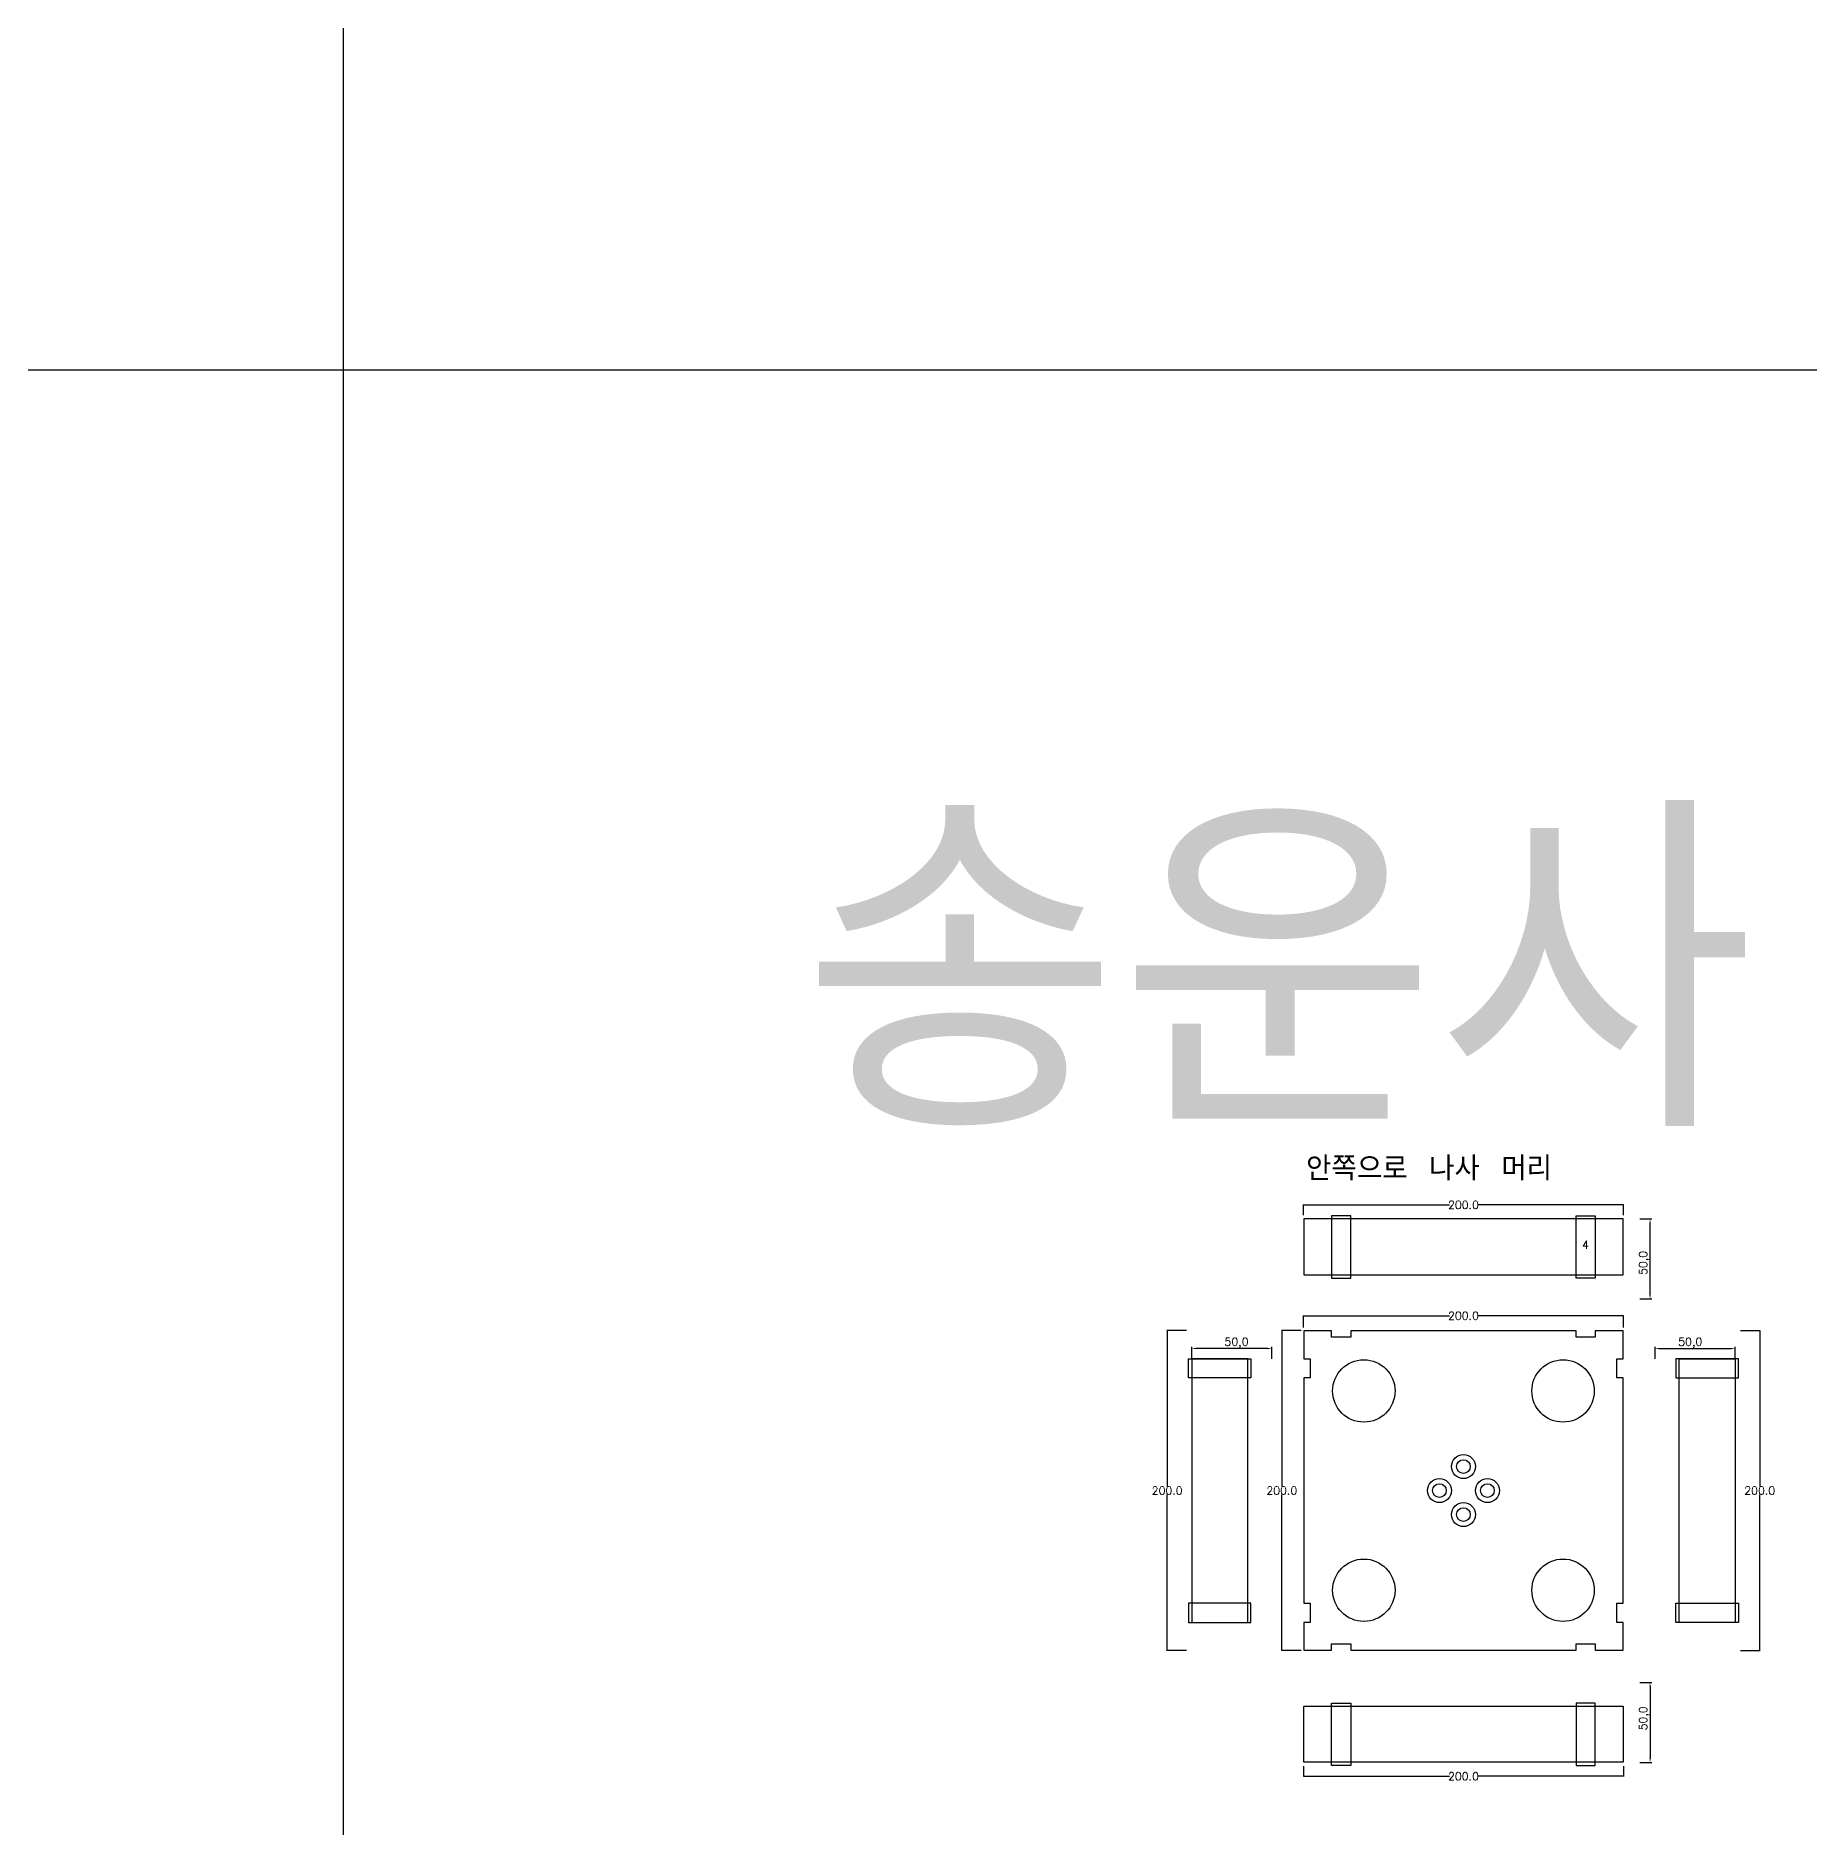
# Model space of a CAD drawing. Header units: millimetres. Extents: x 37110 to 56310, y -3510 to 5490.
# Drawn here: x 46518 to 47626, y 980 to 2099 of the extents above; entities that cross this region are included whole.
import ezdxf

# ---------------------------------------------------------------- set-up
doc = ezdxf.new("R2010")
doc.units = ezdxf.units.MM
for name, color, linetype in [('TEXT', 3, 'Continuous'), ('볼트 구멍', 7, 'Continuous'), ('치구', 7, 'Continuous'), ('치수', 7, 'Continuous')]:
    doc.layers.add(name, color=color, linetype=linetype)
doc.styles.get("Standard").update_dxf_attribs({"font": 'txt.shx', "bigfont": 'whgtxt.shx'})
doc.dimstyles.new('ISO-25', dxfattribs={"dimtxt": 2.5, "dimasz": 2.5, "dimexe": 1.25, "dimexo": 0.625, "dimtad": 1, "dimtxsty": 'Standard', "dimcen": 2.5, "dimadec": 0, "dimazin": 0, "dimtfac": 1, "dimtmove": 0, "dimatfit": 3, "dimfxl": 0, "dimarcsym": 0})
doc.dimstyles.get("Standard").update_dxf_attribs({"dimtxt": 7, "dimasz": 0.18, "dimexe": 0.18, "dimexo": 0.0625, "dimgap": 0.09, "dimtad": 0, "dimtih": 1, "dimtoh": 1, "dimdec": 1, "dimzin": 0, "dimdsep": 46, "dimtxsty": 'Standard', "dimcen": 0.09, "dimadec": 0, "dimazin": 0, "dimtfac": 1, "dimtdec": 1, "dimtofl": 0, "dimtmove": 0, "dimatfit": 3, "dimfxl": 0, "dimtolj": 1, "dimtzin": 0, "dimarcsym": 0})

# ---------------------------------------------------------------- blocks, each defined once
blk = doc.blocks.new('*D2177')
at = {"layer": 'Defpoints', "color": 0, "linetype": 'Continuous'}
for p in [(47510, 1368.5), (47310, 1362.1), (47510, 1362.1)]:
    blk.add_point(p, dxfattribs=at)
at = {"layer": '치수', "color": 0, "linetype": 'Continuous', "lineweight": -2}
for p, q in [((47310, 1362.1), (47310, 1368.7)), ((47310.2, 1368.5), (47401.2, 1368.5)), ((47509.8, 1368.5), (47418.8, 1368.5)), ((47510, 1362.1), (47510, 1368.7))]:
    blk.add_line(p, q, dxfattribs=at)
at = {"layer": '치수', "color": 0, "linetype": 'Continuous'}
for points in [[(47310.2, 1368.5), (47310.2, 1368.4), (47310, 1368.5)], [(47509.8, 1368.5), (47509.8, 1368.4), (47510, 1368.5)]]:
    blk.add_solid(points, dxfattribs=at)
at = {"layer": '치수', "color": 0, "linetype": 'Continuous', "insert": (47410, 1368.5), "char_height": 5, "attachment_point": 5}
blk.add_mtext('\\A1;200.0', dxfattribs=at)
blk = doc.blocks.new('*D2178')
at = {"layer": 'Defpoints', "color": 0, "linetype": 'Continuous'}
for p in [(47510, 1299.2), (47310, 1291.8), (47510, 1291.8)]:
    blk.add_point(p, dxfattribs=at)
at = {"layer": '치수', "color": 0, "linetype": 'Continuous', "lineweight": -2}
for p, q in [((47310, 1291.9), (47310, 1299.4)), ((47310.2, 1299.2), (47401.2, 1299.2)), ((47509.8, 1299.2), (47418.8, 1299.2)), ((47510, 1291.9), (47510, 1299.4))]:
    blk.add_line(p, q, dxfattribs=at)
at = {"layer": '치수', "color": 0, "linetype": 'Continuous'}
for points in [[(47310.2, 1299.3), (47310.2, 1299.2), (47310, 1299.2)], [(47509.8, 1299.3), (47509.8, 1299.2), (47510, 1299.2)]]:
    blk.add_solid(points, dxfattribs=at)
at = {"layer": '치수', "color": 0, "linetype": 'Continuous', "insert": (47410, 1299.2), "char_height": 5, "attachment_point": 5}
blk.add_mtext('\\A1;200.0', dxfattribs=at)
blk = doc.blocks.new('*D1742')
at = {"layer": 'Defpoints', "color": 0, "linetype": 'Continuous'}
for p in [(47308.5, 1290), (47296.5, 1090), (47308.5, 1090)]:
    blk.add_point(p, dxfattribs=at)
at = {"layer": '치수', "color": 0, "linetype": 'Continuous', "lineweight": -2}
for p, q in [((47308.5, 1290), (47296.3, 1290)), ((47296.5, 1289.8), (47296.5, 1192.6)), ((47296.5, 1090.2), (47296.5, 1187.4)), ((47308.5, 1090), (47296.3, 1090))]:
    blk.add_line(p, q, dxfattribs=at)
at = {"layer": '치수', "color": 0, "linetype": 'Continuous'}
for points in [[(47296.4, 1289.8), (47296.5, 1289.8), (47296.5, 1290)], [(47296.4, 1090.2), (47296.5, 1090.2), (47296.5, 1090)]]:
    blk.add_solid(points, dxfattribs=at)
at = {"layer": '치수', "color": 0, "linetype": 'Continuous', "insert": (47296.5, 1190), "char_height": 5, "attachment_point": 5}
blk.add_mtext('\\A1;200.0', dxfattribs=at)
blk = doc.blocks.new('*D1751')
at = {"layer": 'Defpoints', "color": 0, "linetype": 'Continuous'}
for p in [(47583, 1290), (47583, 1090), (47595.1, 1090)]:
    blk.add_point(p, dxfattribs=at)
at = {"layer": '치수', "color": 0, "linetype": 'Continuous', "lineweight": -2}
for p, q in [((47583.1, 1290), (47595.3, 1290)), ((47595.1, 1289.8), (47595.1, 1192.6)), ((47595.1, 1090.2), (47595.1, 1187.4)), ((47583.1, 1090), (47595.3, 1090))]:
    blk.add_line(p, q, dxfattribs=at)
at = {"layer": '치수', "color": 0, "linetype": 'Continuous'}
for points in [[(47595.1, 1289.8), (47595.1, 1289.8), (47595.1, 1290)], [(47595.1, 1090.2), (47595.1, 1090.2), (47595.1, 1090)]]:
    blk.add_solid(points, dxfattribs=at)
at = {"layer": '치수', "color": 0, "linetype": 'Continuous', "insert": (47595.1, 1190), "char_height": 5, "attachment_point": 5}
blk.add_mtext('\\A1;200.0', dxfattribs=at)
blk = doc.blocks.new('*D1758')
at = {"layer": 'Defpoints', "color": 0}
for p in [(47579.7, 1278.7), (47529.7, 1271.8), (47579.7, 1271.8)]:
    blk.add_point(p, dxfattribs=at)
at = {"layer": '치수', "color": 0, "lineweight": -2}
for p, q in [((47529.7, 1272.4), (47529.7, 1279.9)), ((47532.2, 1278.7), (47577.2, 1278.7)), ((47579.7, 1272.4), (47579.7, 1279.9))]:
    blk.add_line(p, q, dxfattribs=at)
at = {"layer": '치수', "color": 0}
for points in [[(47532.2, 1279.1), (47532.2, 1278.3), (47529.7, 1278.7)], [(47577.2, 1279.1), (47577.2, 1278.3), (47579.7, 1278.7)]]:
    blk.add_solid(points, dxfattribs=at)
at = {"layer": '치수', "color": 0, "insert": (47551.7, 1282.2), "char_height": 5, "attachment_point": 5}
blk.add_mtext('50,0', dxfattribs=at)
blk = doc.blocks.new('*D1759')
at = {"layer": 'Defpoints', "color": 0}
for p in [(47519.7, 1359.7), (47526.6, 1359.7), (47519.7, 1309.7)]:
    blk.add_point(p, dxfattribs=at)
at = {"layer": '치수', "color": 0, "lineweight": -2}
for p, q in [((47520.3, 1359.7), (47527.8, 1359.7)), ((47526.6, 1312.2), (47526.6, 1357.2)), ((47520.3, 1309.7), (47527.8, 1309.7))]:
    blk.add_line(p, q, dxfattribs=at)
at = {"layer": '치수', "color": 0}
for points in [[(47526.2, 1357.2), (47527, 1357.2), (47526.6, 1359.7)], [(47526.2, 1312.2), (47527, 1312.2), (47526.6, 1309.7)]]:
    blk.add_solid(points, dxfattribs=at)
at = {"layer": '치수', "color": 0, "insert": (47523, 1332.2), "char_height": 5, "attachment_point": 5, "rotation": 90}
blk.add_mtext('50,0', dxfattribs=at)
blk = doc.blocks.new('*D2553')
at = {"layer": 'Defpoints', "color": 0}
for p in [(47519.7, 1070.2), (47519.7, 1020.2), (47526.6, 1020.2)]:
    blk.add_point(p, dxfattribs=at)
at = {"layer": '치수', "color": 0, "lineweight": -2}
for p, q in [((47520.3, 1070.2), (47527.8, 1070.2)), ((47526.6, 1067.7), (47526.6, 1022.7)), ((47520.3, 1020.2), (47527.8, 1020.2))]:
    blk.add_line(p, q, dxfattribs=at)
at = {"layer": '치수', "color": 0}
for points in [[(47526.2, 1067.7), (47527, 1067.7), (47526.6, 1070.2)], [(47526.2, 1022.7), (47527, 1022.7), (47526.6, 1020.2)]]:
    blk.add_solid(points, dxfattribs=at)
at = {"layer": '치수', "color": 0, "insert": (47523, 1047.7), "char_height": 5, "attachment_point": 5, "rotation": 90}
blk.add_mtext('50,0', dxfattribs=at)
blk = doc.blocks.new('*D2552')
at = {"layer": 'Defpoints', "color": 0, "linetype": 'Continuous'}
for p in [(47310, 1017.9), (47510, 1017.9), (47510, 1011.5)]:
    blk.add_point(p, dxfattribs=at)
at = {"layer": '치수', "color": 0, "linetype": 'Continuous', "lineweight": -2}
for p, q in [((47310, 1017.9), (47310, 1011.3)), ((47310.2, 1011.5), (47401.2, 1011.5)), ((47509.8, 1011.5), (47418.8, 1011.5)), ((47510, 1017.9), (47510, 1011.3))]:
    blk.add_line(p, q, dxfattribs=at)
at = {"layer": '치수', "color": 0, "linetype": 'Continuous'}
for points in [[(47310.2, 1011.6), (47310.2, 1011.5), (47310, 1011.5)], [(47509.8, 1011.6), (47509.8, 1011.5), (47510, 1011.5)]]:
    blk.add_solid(points, dxfattribs=at)
at = {"layer": '치수', "color": 0, "linetype": 'Continuous', "insert": (47410, 1011.5), "char_height": 5, "attachment_point": 5}
blk.add_mtext('\\A1;200.0', dxfattribs=at)
blk = doc.blocks.new('*D2554')
at = {"layer": 'Defpoints', "color": 0, "linetype": 'Continuous'}
for p in [(47237, 1290), (47224.9, 1090), (47237, 1090)]:
    blk.add_point(p, dxfattribs=at)
at = {"layer": '치수', "color": 0, "linetype": 'Continuous', "lineweight": -2}
for p, q in [((47236.9, 1290), (47224.7, 1290)), ((47224.9, 1289.8), (47224.9, 1192.6)), ((47224.9, 1090.2), (47224.9, 1187.4)), ((47236.9, 1090), (47224.7, 1090))]:
    blk.add_line(p, q, dxfattribs=at)
at = {"layer": '치수', "color": 0, "linetype": 'Continuous'}
for points in [[(47224.9, 1289.8), (47224.9, 1289.8), (47224.9, 1290)], [(47224.9, 1090.2), (47224.9, 1090.2), (47224.9, 1090)]]:
    blk.add_solid(points, dxfattribs=at)
at = {"layer": '치수', "color": 0, "linetype": 'Continuous', "insert": (47224.9, 1190), "char_height": 5, "attachment_point": 5}
blk.add_mtext('\\A1;200.0', dxfattribs=at)
blk = doc.blocks.new('*D2555')
at = {"layer": 'Defpoints', "color": 0}
for p in [(47240.2, 1278.7), (47240.2, 1271.8), (47290.2, 1271.8)]:
    blk.add_point(p, dxfattribs=at)
at = {"layer": '치수', "color": 0, "lineweight": -2}
for p, q in [((47240.2, 1272.4), (47240.2, 1279.9)), ((47287.7, 1278.7), (47242.7, 1278.7)), ((47290.2, 1272.4), (47290.2, 1279.9))]:
    blk.add_line(p, q, dxfattribs=at)
at = {"layer": '치수', "color": 0}
for points in [[(47242.7, 1279.1), (47242.7, 1278.3), (47240.2, 1278.7)], [(47287.7, 1279.1), (47287.7, 1278.3), (47290.2, 1278.7)]]:
    blk.add_solid(points, dxfattribs=at)
at = {"layer": '치수', "color": 0, "insert": (47268.2, 1282.2), "char_height": 5, "attachment_point": 5}
blk.add_mtext('50,0', dxfattribs=at)

msp = doc.modelspace()

# ---------------------------------------------------------------- linework, layer by layer
at = {"color": 6}
for p, q in [((46710, 5490), (46710, -3510)), ((56310, 1890), (37110, 1890))]:
    msp.add_line(p, q, dxfattribs=at)
at = {"layer": '볼트 구멍', "color": 6}
for centre in [(47410, 1205), (47395, 1190), (47425, 1190), (47410, 1175)]:
    msp.add_circle(centre, 7.5, dxfattribs=at)
at = {"layer": '볼트 구멍', "color": 3}
for centre in [(47410, 1205), (47395, 1190), (47425, 1190), (47410, 1175)]:
    msp.add_circle(centre, 4.25, dxfattribs=at)
at = {"layer": '치구'}
for points in [[(47310.25, 1324.75), (47509.75, 1324.75), (47509.75, 1359.75), (47310.25, 1359.75)], [(47314.25, 1272.35), (47314.25, 1260.35), (47310.25, 1260.35), (47310.25, 1119.65), (47314.25, 1119.65), (47314.25, 1107.65), (47310.25, 1107.65), (47310.25, 1090.25), (47327.65, 1090.25), (47327.65, 1094.25), (47339.65, 1094.25), (47339.65, 1090.25), (47480.35, 1090.25), (47480.35, 1094.25), (47492.35, 1094.25), (47492.35, 1090.25), (47509.75, 1090.25), (47509.75, 1107.65), (47505.75, 1107.65), (47505.75, 1119.65), (47509.75, 1119.65), (47509.75, 1260.35), (47505.75, 1260.35), (47505.75, 1272.35), (47509.75, 1272.35), (47509.75, 1289.75), (47492.35, 1289.75), (47492.35, 1285.75), (47480.35, 1285.75), (47480.35, 1289.75), (47339.65, 1289.75), (47339.65, 1285.75), (47327.65, 1285.75), (47327.65, 1289.75), (47310.25, 1289.75), (47310.25, 1272.35)], [(47275.25, 1272.35), (47240.25, 1272.35), (47240.25, 1107.65), (47275.25, 1107.65)], [(47544.75, 1272.35), (47579.75, 1272.35), (47579.75, 1107.65), (47544.75, 1107.65)], [(47310.25, 1055.25), (47509.75, 1055.25), (47509.75, 1020.25), (47310.25, 1020.25)]]:
    msp.add_lwpolyline(points, close=True, dxfattribs=at)
at = {"layer": '치구', "color": 1}
for points in [[(47327.65, 1322.75), (47339.65, 1322.75), (47339.65, 1361.747), (47327.65, 1361.747)], [(47492.35, 1322.75), (47480.35, 1322.75), (47480.35, 1361.747), (47492.35, 1361.747)], [(47238.25, 1260.35), (47238.25, 1272.35), (47277.247, 1272.35), (47277.247, 1260.35)], [(47581.75, 1260.35), (47581.75, 1272.35), (47542.753, 1272.35), (47542.753, 1260.35)], [(47238.25, 1119.65), (47238.25, 1107.65), (47277.247, 1107.65), (47277.247, 1119.65)], [(47581.75, 1119.65), (47581.75, 1107.65), (47542.753, 1107.65), (47542.753, 1119.65)], [(47327.65, 1057.25), (47339.65, 1057.25), (47339.65, 1018.253), (47327.65, 1018.253)], [(47492.35, 1057.25), (47480.35, 1057.25), (47480.35, 1018.253), (47492.35, 1018.253)]]:
    msp.add_lwpolyline(points, close=True, dxfattribs=at)
at = {"layer": '치구'}
for centre in [(47347.75, 1252.25), (47472.25, 1252.25), (47347.75, 1127.75), (47472.25, 1127.75)]:
    msp.add_circle(centre, 19.5, dxfattribs=at)

# ---------------------------------------------------------------- texts
at = {"layer": 'TEXT', "linetype": 'Continuous'}
msp.add_text('송운사 7-8호기 (소형)', height=187.5, dxfattribs=at).set_placement((46996.554, 1417.307))
at = {"layer": 'TEXT', "color": 1}
for s, height, p in [('안쪽으로 나사 머리', 15, (47311.654, 1383.708)), ('4', 5, (47484.162, 1341.052))]:
    msp.add_text(s, height=height, dxfattribs=at).set_placement(p)

# ---------------------------------------------------------------- dimensions: what is measured, and where the dimension line sits
at = {"layer": '치수', "color": 4, "linetype": 'Continuous'}
for base, p1, p2, picture, middle in [((47510, 1368.472), (47310, 1362.075), (47510, 1362.075), '*D2177', (47410, 1368.472)), ((47510, 1011.528), (47310, 1017.925), (47510, 1017.925), '*D2552', (47410, 1011.528))]:
    dim = msp.add_linear_dim(base=base, p1=p1, p2=p2, dimstyle='Standard', override={"dimtxt": 5}, dxfattribs=at)
    dim.commit()
    dim.dimension.update_dxf_attribs({"geometry": picture, "text_midpoint": middle, "dimtype": 160})
at = {"layer": '치수', "color": 4}
for base, p1, p2, angle, picture, middle in [((47526.577, 1359.75), (47519.68, 1309.75), (47519.68, 1359.75), 90, '*D1759', (47526.577, 1332.25)), ((47240.25, 1278.677), (47290.25, 1271.8), (47240.25, 1271.8), 180, '*D2555', (47268.25, 1278.677)), ((47526.577, 1020.25), (47519.68, 1070.25), (47519.68, 1020.25), 270, '*D2553', (47526.577, 1047.75))]:
    dim = msp.add_linear_dim(base=base, p1=p1, p2=p2, angle=angle, dimstyle='ISO-25', override={"dimtxt": 5, "dimdec": 1, "dimzin": 0, "dimtdec": 1}, dxfattribs=at)
    dim.commit()
    dim.dimension.update_dxf_attribs({"geometry": picture, "text_midpoint": middle, "dimtype": 160})
at = {"layer": '치수', "color": 4, "linetype": 'Continuous'}
dim = msp.add_linear_dim(base=(47510, 1299.222), p1=(47310, 1291.825), p2=(47510, 1291.825), dimstyle='Standard', override={"dimtxt": 5}, dxfattribs=at)
dim.commit()
dim.dimension.update_dxf_attribs({"geometry": '*D2178', "text_midpoint": (47410, 1299.222)})
for base, p1, p2, picture, middle in [((47224.882, 1090), (47236.952, 1290), (47236.952, 1090), '*D2554', (47224.882, 1190)), ((47296.47, 1090), (47308.54, 1290), (47308.54, 1090), '*D1742', (47296.47, 1190)), ((47595.118, 1090), (47583.048, 1290), (47583.048, 1090), '*D1751', (47595.118, 1190))]:
    dim = msp.add_linear_dim(base=base, p1=p1, p2=p2, angle=90, dimstyle='Standard', override={"dimtxt": 5}, dxfattribs=at)
    dim.commit()
    dim.dimension.update_dxf_attribs({"geometry": picture, "text_midpoint": middle})
at = {"layer": '치수', "color": 4}
dim = msp.add_linear_dim(base=(47579.75, 1278.677), p1=(47529.75, 1271.8), p2=(47579.75, 1271.8), dimstyle='ISO-25', override={"dimtxt": 5, "dimdec": 1, "dimzin": 0, "dimtdec": 1}, dxfattribs=at)
dim.commit()
dim.dimension.update_dxf_attribs({"geometry": '*D1758', "text_midpoint": (47551.75, 1278.677), "dimtype": 160})

doc.saveas('drawing.dxf')
